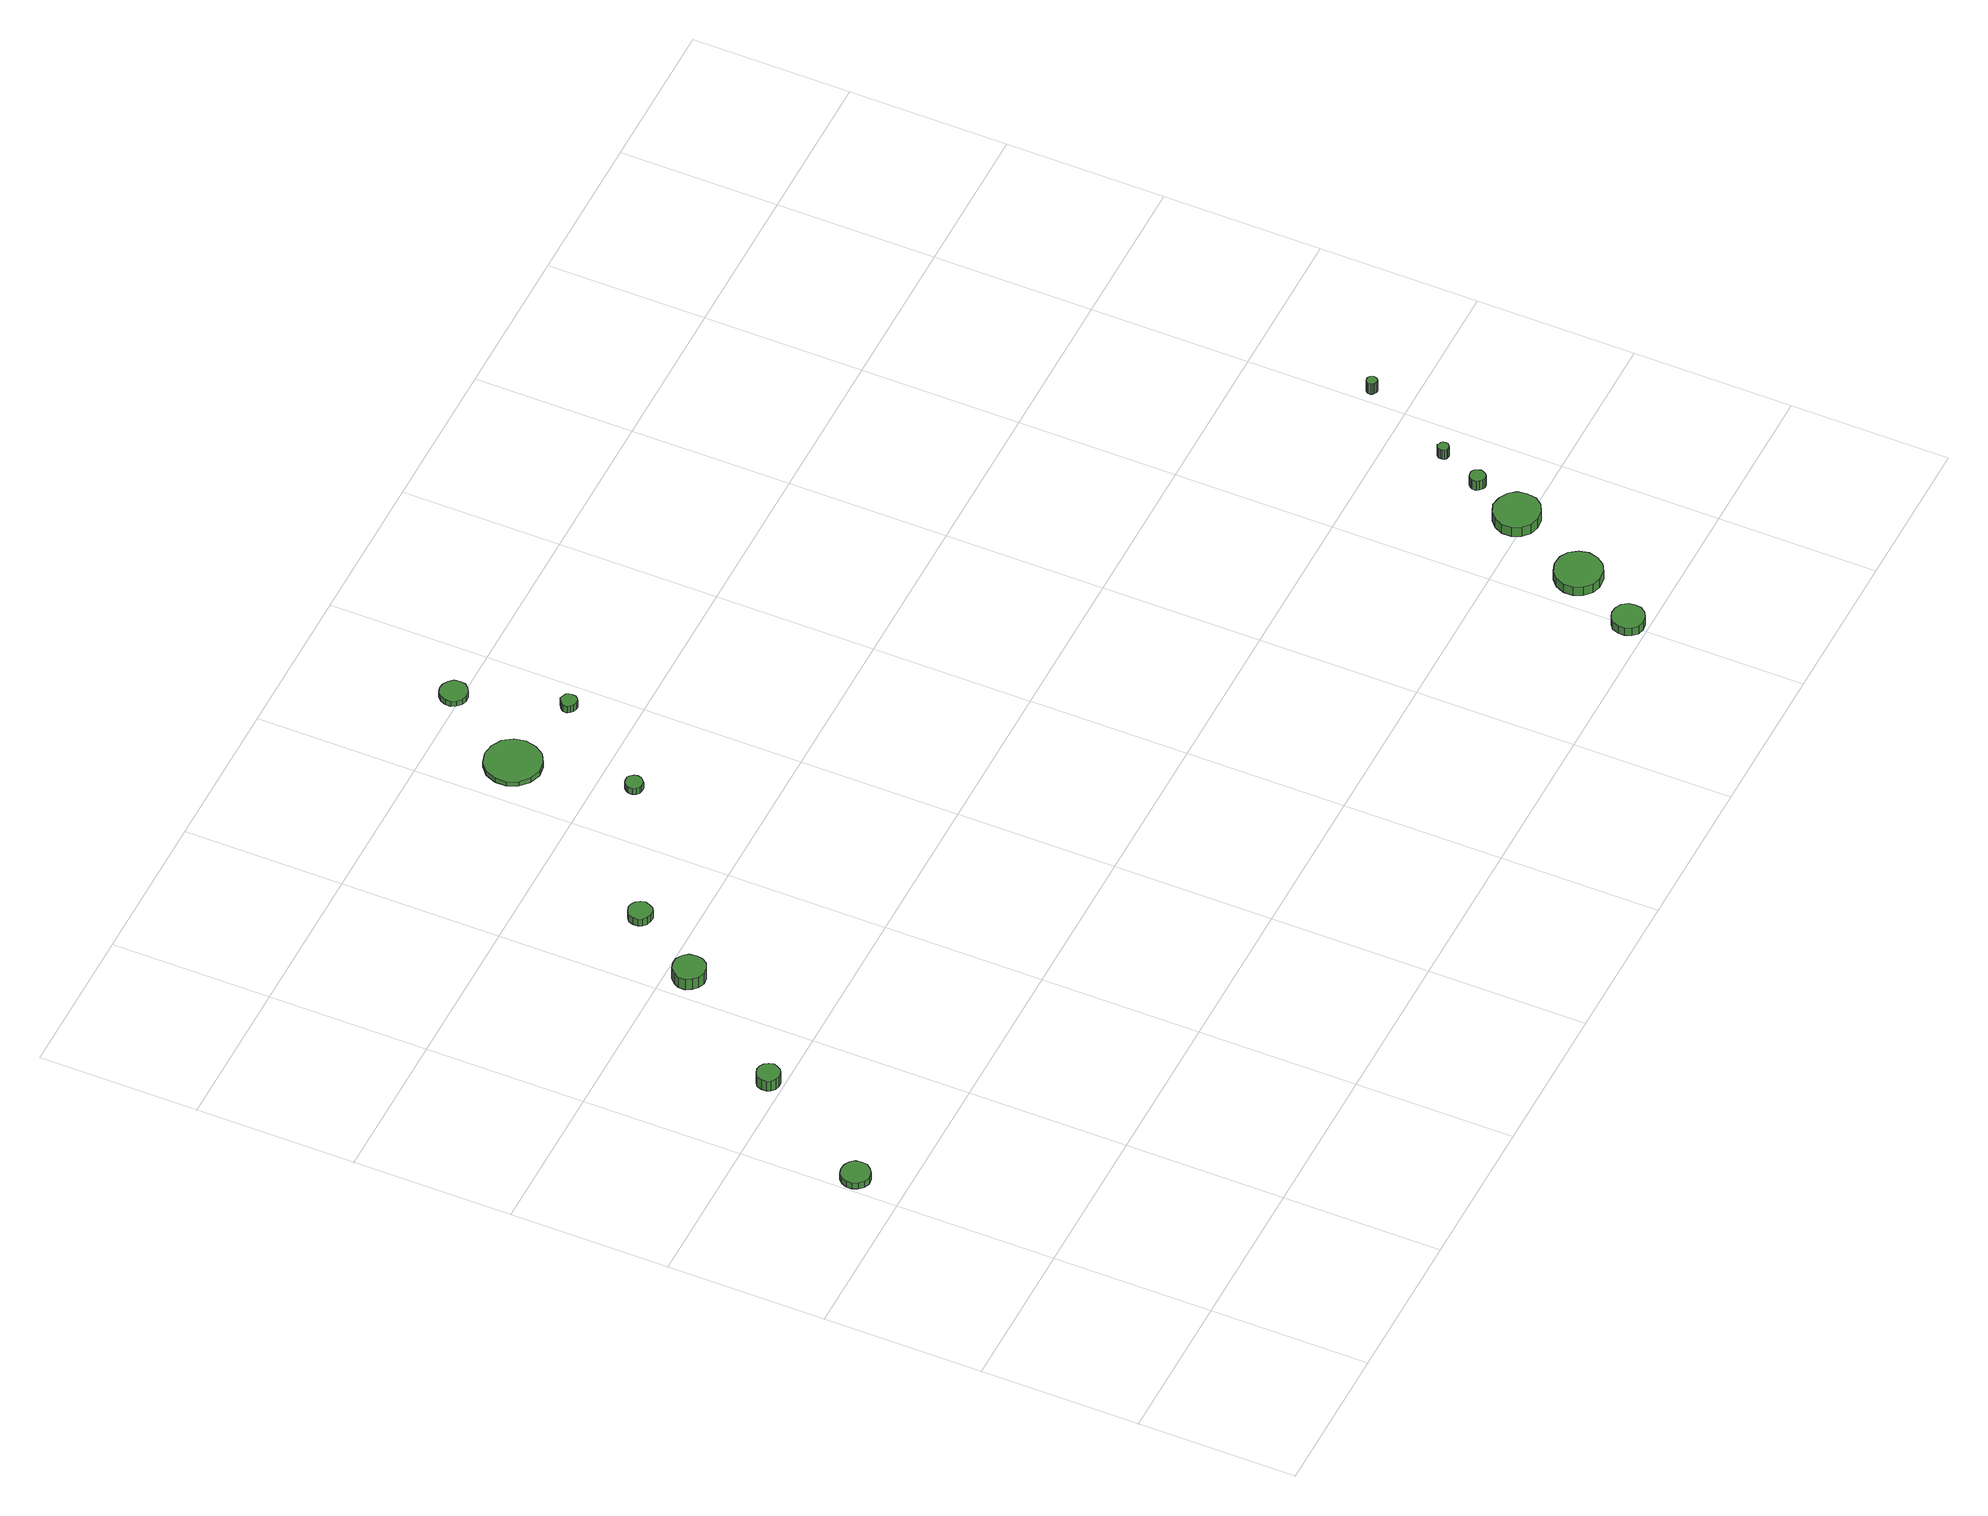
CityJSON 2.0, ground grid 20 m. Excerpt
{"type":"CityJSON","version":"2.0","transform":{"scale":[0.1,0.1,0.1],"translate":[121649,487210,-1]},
"CityObjects":{
"tree1":{"type":"SolitaryVegetationObject","attributes":{"function":"something"},"geometry":[{"type":"MultiSurface","lod":"1","boundaries":[[[0,1,2,3,4,5,6,7,8,9,10,11,12,13,14]],[[15,16,17,18,19,20,21,22,23,24,25,26,27,28,29]],[[0,29,28,1]],[[1,28,27,2]],[[2,27,26,3]],[[3,26,25,4]],[[4,25,24,5]],[[5,24,23,6]],[[6,23,22,7]],[[7,22,21,8]],[[8,21,20,9]],[[9,20,19,10]],[[10,19,18,11]],[[11,18,17,12]],[[12,17,16,13]],[[13,16,15,14]],[[14,15,29,0]]]}]},
"tree2":{"type":"SolitaryVegetationObject","attributes":{"function":"something"},"geometry":[{"type":"MultiSurface","lod":"1","boundaries":[[[30,31,32,33,34,35,36,37,38,39,40,41,42,43,44]],[[45,46,47,48,49,50,51,52,53,54,55,56,57,58,59]],[[30,59,58,31]],[[31,58,57,32]],[[32,57,56,33]],[[33,56,55,34]],[[34,55,54,35]],[[35,54,53,36]],[[36,53,52,37]],[[37,52,51,38]],[[38,51,50,39]],[[39,50,49,40]],[[40,49,48,41]],[[41,48,47,42]],[[42,47,46,43]],[[43,46,45,44]],[[44,45,59,30]]]}]},
"tree3":{"type":"SolitaryVegetationObject","attributes":{"function":"something"},"geometry":[{"type":"MultiSurface","lod":"1","boundaries":[[[60,61,62,63,64,65,66,67,68,69,70,71,72,73,74]],[[75,76,77,78,79,80,81,82,83,84,85,86,87,88,89]],[[60,89,88,61]],[[61,88,87,62]],[[62,87,86,63]],[[63,86,85,64]],[[64,85,84,65]],[[65,84,83,66]],[[66,83,82,67]],[[67,82,81,68]],[[68,81,80,69]],[[69,80,79,70]],[[70,79,78,71]],[[71,78,77,72]],[[72,77,76,73]],[[73,76,75,74]],[[74,75,89,60]]]}]},
"tree4":{"type":"SolitaryVegetationObject","attributes":{"function":"something"},"geometry":[{"type":"MultiSurface","lod":"1","boundaries":[[[90,91,92,93,94,95,96,97,98,99,100,101,102,103,104]],[[105,106,107,108,109,110,111,112,113,114,115,116,117,118,119]],[[90,119,118,91]],[[91,118,117,92]],[[92,117,116,93]],[[93,116,115,94]],[[94,115,114,95]],[[95,114,113,96]],[[96,113,112,97]],[[97,112,111,98]],[[98,111,110,99]],[[99,110,109,100]],[[100,109,108,101]],[[101,108,107,102]],[[102,107,106,103]],[[103,106,105,104]],[[104,105,119,90]]]}]},
"tree5":{"type":"SolitaryVegetationObject","attributes":{"function":"something"},"geometry":[{"type":"MultiSurface","lod":"1","boundaries":[[[120,121,122,123,124,125,126,127,128,129,130,131,132,133,134]],[[135,136,137,138,139,140,141,142,143,144,145,146,147,148,149]],[[120,149,148,121]],[[121,148,147,122]],[[122,147,146,123]],[[123,146,145,124]],[[124,145,144,125]],[[125,144,143,126]],[[126,143,142,127]],[[127,142,141,128]],[[128,141,140,129]],[[129,140,139,130]],[[130,139,138,131]],[[131,138,137,132]],[[132,137,136,133]],[[133,136,135,134]],[[134,135,149,120]]]}]},
"tree6":{"type":"SolitaryVegetationObject","attributes":{"function":"something"},"geometry":[{"type":"MultiSurface","lod":"1","boundaries":[[[150,151,152,153,154,155,156,157,158,159,160,161,162,163,164]],[[165,166,167,168,169,170,171,172,173,174,175,176,177,178,179]],[[150,179,178,151]],[[151,178,177,152]],[[152,177,176,153]],[[153,176,175,154]],[[154,175,174,155]],[[155,174,173,156]],[[156,173,172,157]],[[157,172,171,158]],[[158,171,170,159]],[[159,170,169,160]],[[160,169,168,161]],[[161,168,167,162]],[[162,167,166,163]],[[163,166,165,164]],[[164,165,179,150]]]}]},
"tree7":{"type":"SolitaryVegetationObject","attributes":{"function":"something"},"geometry":[{"type":"MultiSurface","lod":"1","boundaries":[[[180,181,182,183,184,185,186,187,188,189,190,191,192,193,194]],[[195,196,197,198,199,200,201,202,203,204,205,206,207,208,209]],[[180,209,208,181]],[[181,208,207,182]],[[182,207,206,183]],[[183,206,205,184]],[[184,205,204,185]],[[185,204,203,186]],[[186,203,202,187]],[[187,202,201,188]],[[188,201,200,189]],[[189,200,199,190]],[[190,199,198,191]],[[191,198,197,192]],[[192,197,196,193]],[[193,196,195,194]],[[194,195,209,180]]]}]},
"tree8":{"type":"SolitaryVegetationObject","attributes":{"function":"something"},"geometry":[{"type":"MultiSurface","lod":"1","boundaries":[[[210,211,212,213,214,215,216,217,218,219,220,221,222,223,224]],[[225,226,227,228,229,230,231,232,233,234,235,236,237,238,239]],[[210,239,238,211]],[[211,238,237,212]],[[212,237,236,213]],[[213,236,235,214]],[[214,235,234,215]],[[215,234,233,216]],[[216,233,232,217]],[[217,232,231,218]],[[218,231,230,219]],[[219,230,229,220]],[[220,229,228,221]],[[221,228,227,222]],[[222,227,226,223]],[[223,226,225,224]],[[224,225,239,210]]]}]},
"tree9":{"type":"SolitaryVegetationObject","attributes":{"function":"something"},"geometry":[{"type":"MultiSurface","lod":"1","boundaries":[[[240,241,242,243,244,245,246,247,248,249,250,251,252,253,254]],[[255,256,257,258,259,260,261,262,263,264,265,266,267,268,269]],[[240,269,268,241]],[[241,268,267,242]],[[242,267,266,243]],[[243,266,265,244]],[[244,265,264,245]],[[245,264,263,246]],[[246,263,262,247]],[[247,262,261,248]],[[248,261,260,249]],[[249,260,259,250]],[[250,259,258,251]],[[251,258,257,252]],[[252,257,256,253]],[[253,256,255,254]],[[254,255,269,240]]]}]},
"tree10":{"type":"SolitaryVegetationObject","attributes":{"function":"something"},"geometry":[{"type":"MultiSurface","lod":"1","boundaries":[[[270,271,272,273,274,275,276,277,278,279,280,281,282,283,284]],[[285,286,287,288,289,290,291,292,293,294,295,296,297,298,299]],[[270,299,298,271]],[[271,298,297,272]],[[272,297,296,273]],[[273,296,295,274]],[[274,295,294,275]],[[275,294,293,276]],[[276,293,292,277]],[[277,292,291,278]],[[278,291,290,279]],[[279,290,289,280]],[[280,289,288,281]],[[281,288,287,282]],[[282,287,286,283]],[[283,286,285,284]],[[284,285,299,270]]]}]},
"tree11":{"type":"SolitaryVegetationObject","attributes":{"function":"something"},"geometry":[{"type":"MultiSurface","lod":"1","boundaries":[[[300,301,302,303,304,305,306,307,308,309,310,311,312,313,314]],[[315,316,317,318,319,320,321,322,323,324,325,326,327,328,329]],[[300,329,328,301]],[[301,328,327,302]],[[302,327,326,303]],[[303,326,325,304]],[[304,325,324,305]],[[305,324,323,306]],[[306,323,322,307]],[[307,322,321,308]],[[308,321,320,309]],[[309,320,319,310]],[[310,319,318,311]],[[311,318,317,312]],[[312,317,316,313]],[[313,316,315,314]],[[314,315,329,300]]]}]},
"tree12":{"type":"SolitaryVegetationObject","attributes":{"function":"something"},"geometry":[{"type":"MultiSurface","lod":"1","boundaries":[[[330,331,332,333,334,335,336,337,338,339,340,341,342,343,344]],[[345,346,347,348,349,350,351,352,353,354,355,356,357,358,359]],[[330,359,358,331]],[[331,358,357,332]],[[332,357,356,333]],[[333,356,355,334]],[[334,355,354,335]],[[335,354,353,336]],[[336,353,352,337]],[[337,352,351,338]],[[338,351,350,339]],[[339,350,349,340]],[[340,349,348,341]],[[341,348,347,342]],[[342,347,346,343]],[[343,346,345,344]],[[344,345,359,330]]]}]},
"tree13":{"type":"SolitaryVegetationObject","attributes":{"function":"something"},"geometry":[{"type":"MultiSurface","lod":"1","boundaries":[[[360,361,362,363,364,365,366,367,368,369,370,371,372,373,374]],[[375,376,377,378,379,380,381,382,383,384,385,386,387,388,389]],[[360,389,388,361]],[[361,388,387,362]],[[362,387,386,363]],[[363,386,385,364]],[[364,385,384,365]],[[365,384,383,366]],[[366,383,382,367]],[[367,382,381,368]],[[368,381,380,369]],[[369,380,379,370]],[[370,379,378,371]],[[371,378,377,372]],[[372,377,376,373]],[[373,376,375,374]],[[374,375,389,360]]]}]},
"tree14":{"type":"SolitaryVegetationObject","attributes":{"function":"something"},"geometry":[{"type":"MultiSurface","lod":"1","boundaries":[[[390,391,392,393,394,395,396,397,398,399,400,401,402,403,404]],[[405,406,407,408,409,410,411,412,413,414,415,416,417,418,419]],[[390,419,418,391]],[[391,418,417,392]],[[392,417,416,393]],[[393,416,415,394]],[[394,415,414,395]],[[395,414,413,396]],[[396,413,412,397]],[[397,412,411,398]],[[398,411,410,399]],[[399,410,409,400]],[[400,409,408,401]],[[401,408,407,402]],[[402,407,406,403]],[[403,406,405,404]],[[404,405,419,390]]]}]}
},
"vertices":[
[38,462,16],[37,470,16],[32,476,16],[26,479,16],[18,480,16],[11,478,16],[6,473,16],[3,466,16],[3,459,16],[6,452,16],[11,447,16],[18,444,16],[26,445,16],[32,449,16],[37,455,16],[37,455,6],[32,449,6],[26,445,6],[18,444,6],[11,447,6],[6,452,6],[3,459,6],[3,466,6],[6,473,6],[11,478,6],[18,480,6],[26,479,6],[32,476,6],[37,470,6],[38,462,6],
[133,618,22],[131,624,22],[128,629,22],[123,632,22],[117,633,22],[111,631,22],[106,627,22],[104,621,22],[104,615,22],[106,610,22],[111,606,22],[117,604,22],[123,605,22],[128,608,22],[131,613,22],[131,613,6],[128,608,6],[123,605,6],[117,604,6],[111,606,6],[106,610,6],[104,615,6],[104,621,6],[106,627,6],[111,631,6],[117,633,6],[123,632,6],[128,629,6],[131,624,6],[133,618,6],
[252,772,23],[251,781,23],[246,787,23],[238,792,23],[230,792,23],[222,790,23],[216,784,23],[212,777,23],[212,768,23],[216,761,23],[222,755,23],[230,752,23],[238,753,23],[246,757,23],[251,764,23],[251,764,6],[246,757,6],[238,753,6],[230,752,6],[222,755,6],[216,761,6],[212,768,6],[212,777,6],[216,784,6],[222,790,6],[230,792,6],[238,792,6],[246,787,6],[251,781,6],[252,772,6],
[311,864,17],[309,870,17],[306,875,17],[301,878,17],[295,879,17],[289,877,17],[284,873,17],[282,867,17],[282,861,17],[284,856,17],[289,852,17],[295,850,17],[301,850,17],[306,853,17],[309,858,17],[309,858,6],[306,853,6],[301,850,6],[295,850,6],[289,852,6],[284,856,6],[282,861,6],[282,867,6],[284,873,6],[289,877,6],[295,879,6],[301,878,6],[306,875,6],[309,870,6],[311,864,6],
[492,958,16],[491,962,16],[488,966,16],[485,968,16],[480,968,16],[476,967,16],[473,964,16],[471,960,16],[471,955,16],[473,951,16],[476,948,16],[480,947,16],[485,947,16],[488,950,16],[491,953,16],[491,953,6],[488,950,6],[485,947,6],[480,947,6],[476,948,6],[473,951,6],[471,955,6],[471,960,6],[473,964,6],[476,967,6],[480,968,6],[485,968,6],[488,966,6],[491,962,6],[492,958,6],
[491,1100,13],[488,1114,13],[480,1126,13],[467,1133,13],[453,1135,13],[439,1131,13],[428,1121,13],[422,1107,13],[422,1093,13],[428,1080,13],[439,1070,13],[453,1065,13],[467,1067,13],[480,1074,13],[488,1086,13],[488,1086,6],[480,1074,6],[467,1067,6],[453,1065,6],[439,1070,6],[428,1080,6],[422,1093,6],[422,1107,6],[428,1121,6],[439,1131,6],[453,1135,6],[467,1133,6],[480,1126,6],[488,1114,6],[491,1100,6],
[545,1209,14],[544,1216,14],[539,1221,14],[533,1225,14],[526,1226,14],[519,1224,14],[514,1219,14],[511,1212,14],[511,1205,14],[514,1199,14],[519,1194,14],[526,1192,14],[533,1193,14],[539,1196,14],[544,1202,14],[544,1202,6],[539,1196,6],[533,1193,6],[526,1192,6],[519,1194,6],[514,1199,6],[511,1205,6],[511,1212,6],[514,1219,6],[519,1224,6],[526,1226,6],[533,1225,6],[539,1221,6],[544,1216,6],[545,1209,6],
[578,1081,17],[577,1085,17],[575,1088,17],[571,1090,17],[567,1091,17],[563,1089,17],[560,1086,17],[558,1083,17],[558,1078,17],[560,1075,17],[563,1072,17],[567,1071,17],[571,1071,17],[575,1073,17],[577,1076,17],[577,1076,6],[575,1073,6],[571,1071,6],[567,1071,6],[563,1072,6],[560,1075,6],[558,1078,6],[558,1083,6],[560,1086,6],[563,1089,6],[567,1091,6],[571,1090,6],[575,1088,6],[577,1085,6],[578,1081,6],
[1224,25,17],[1223,33,17],[1218,40,17],[1211,44,17],[1202,45,17],[1194,42,17],[1188,37,17],[1185,29,17],[1185,21,17],[1188,13,17],[1194,7,17],[1202,5,17],[1211,6,17],[1218,10,17],[1223,17,17],[1223,17,5],[1218,10,5],[1211,6,5],[1202,5,5],[1194,7,5],[1188,13,5],[1185,21,5],[1185,29,5],[1188,37,5],[1194,42,5],[1202,45,5],[1211,44,5],[1218,40,5],[1223,33,5],[1224,25,5],
[1276,108,19],[1273,120,19],[1266,130,19],[1256,136,19],[1243,137,19],[1232,133,19],[1223,125,19],[1218,114,19],[1218,102,19],[1223,91,19],[1232,82,19],[1243,79,19],[1256,80,19],[1266,86,19],[1273,96,19],[1273,96,5],[1266,86,5],[1256,80,5],[1243,79,5],[1232,82,5],[1223,91,5],[1218,102,5],[1218,114,5],[1223,125,5],[1232,133,5],[1243,137,5],[1256,136,5],[1266,130,5],[1273,120,5],[1276,108,5],
[1331,212,20],[1329,224,20],[1322,233,20],[1311,239,20],[1299,241,20],[1288,237,20],[1279,229,20],[1274,218,20],[1274,206,20],[1279,195,20],[1288,187,20],[1299,184,20],[1311,185,20],[1322,191,20],[1329,200,20],[1329,200,5],[1322,191,5],[1311,185,5],[1299,184,5],[1288,187,5],[1279,195,5],[1274,206,5],[1274,218,5],[1279,229,5],[1288,237,5],[1299,241,5],[1311,239,5],[1322,233,5],[1329,224,5],[1331,212,5],
[1343,276,20],[1342,280,20],[1340,284,20],[1336,286,20],[1332,286,20],[1329,285,20],[1326,282,20],[1324,279,20],[1324,274,20],[1326,271,20],[1329,268,20],[1332,267,20],[1336,267,20],[1340,269,20],[1342,273,20],[1342,273,5],[1340,269,5],[1336,267,5],[1332,267,5],[1329,268,5],[1326,271,5],[1324,274,5],[1324,279,5],[1326,282,5],[1329,285,5],[1332,286,5],[1336,286,5],[1340,284,5],[1342,280,5],[1343,276,5],
[1365,332,21],[1365,335,21],[1363,337,21],[1360,338,21],[1358,339,21],[1355,338,21],[1353,336,21],[1352,333,21],[1352,331,21],[1353,328,21],[1355,326,21],[1358,325,21],[1360,325,21],[1363,327,21],[1365,329,21],[1365,329,6],[1363,327,6],[1360,325,6],[1358,325,6],[1355,326,6],[1353,328,6],[1352,331,6],[1352,333,6],[1353,336,6],[1355,338,6],[1358,339,6],[1360,338,6],[1363,337,6],[1365,335,6],[1365,332,6],
[1425,451,23],[1424,453,23],[1423,455,23],[1420,457,23],[1418,457,23],[1415,456,23],[1413,454,23],[1412,452,23],[1412,449,23],[1413,447,23],[1415,445,23],[1418,444,23],[1420,444,23],[1423,446,23],[1424,448,23],[1424,448,6],[1423,446,6],[1420,444,6],[1418,444,6],[1415,445,6],[1413,447,6],[1412,449,6],[1412,452,6],[1413,454,6],[1415,456,6],[1418,457,6],[1420,457,6],[1423,455,6],[1424,453,6],[1425,451,6]
]}
